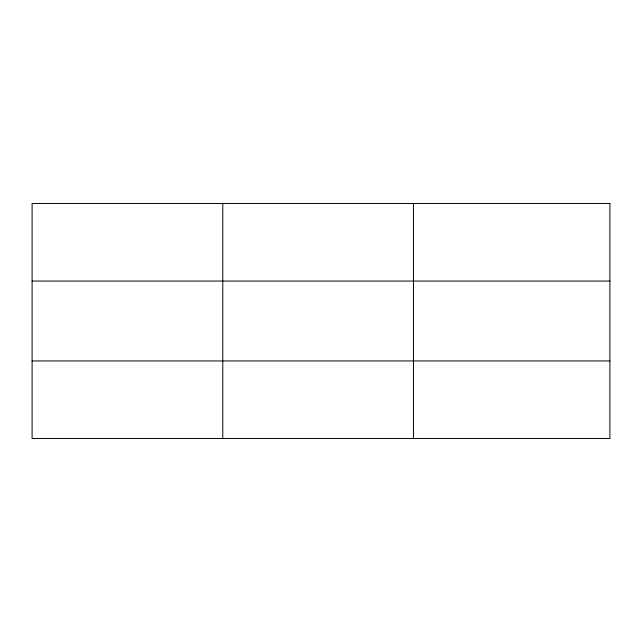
<?xml version="1.0" encoding="UTF-8"?>
<svg xmlns="http://www.w3.org/2000/svg" width="642" height="642" viewBox="0 0 642 642"><rect width="100%" height="100%" fill="white"/><g stroke="black" fill="none" stroke-linecap="round" stroke-linejoin="round"><path stroke-width="0.96" d="M222.774 438.486L222.774 203.514M413.448 438.486L413.448 203.514M32.1 281.06L609.9 281.06M32.1 360.94L609.9 360.94M609.9 203.514L609.9 438.486L32.1 438.486L32.1 203.514L609.9 203.514"/></g></svg>
